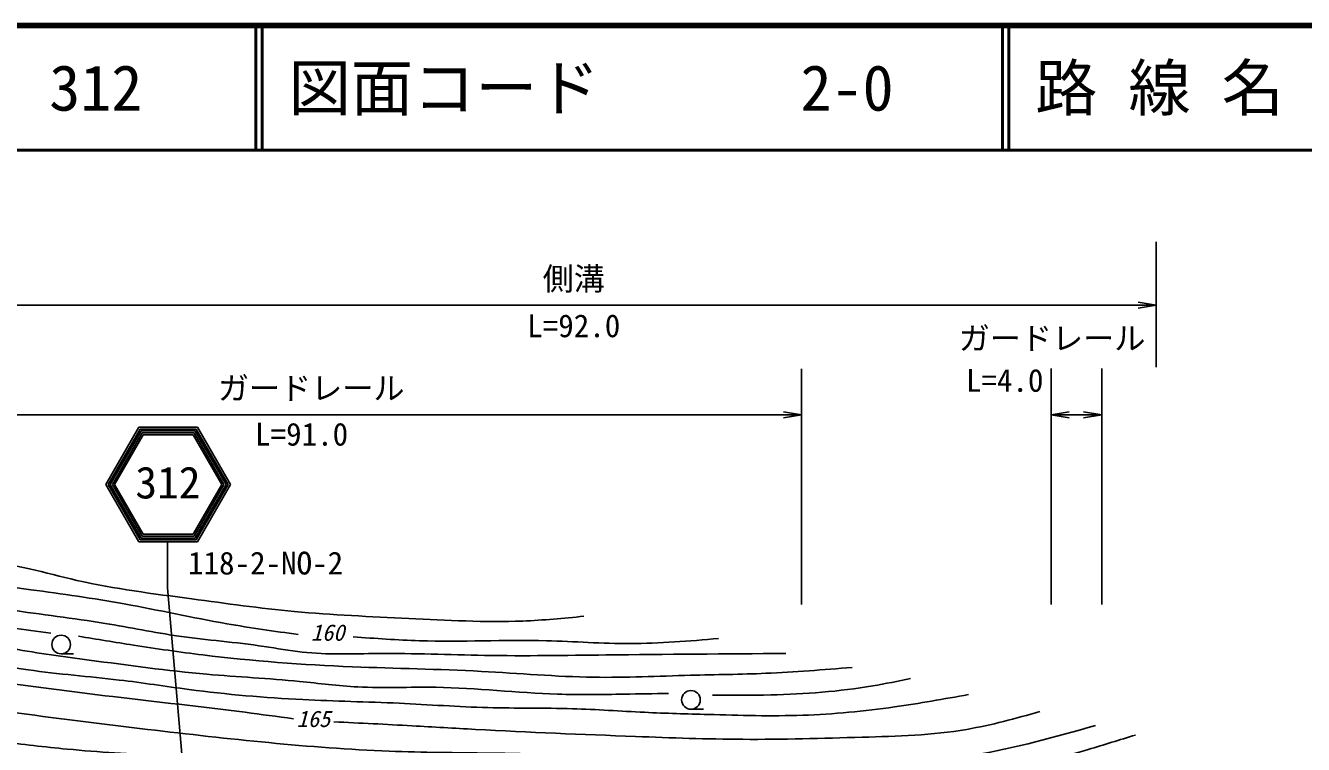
# Model space of a CAD drawing. Units: millimetres, scale not verified. Extents: x 40000 to 680000, y 20000 to 380000.
# Drawn here: x 99238 to 201940, y 322271 to 380000 of the extents above; entities that cross this region are included whole.
import ezdxf
from ezdxf.enums import TextEntityAlignment as Align

# ---------------------------------------------------------------- set-up
doc = ezdxf.new("R2010")
doc.units = ezdxf.units.MM
doc.header["$LTSCALE"] = 1000
for name, color, linetype, lineweight in [('M-BGD', 7, 'Continuous', 25), ('M-STR-STR3', 7, 'Continuous', 25), ('M-STR-STRC', 7, 'Continuous', 25), ('M-TTL', 2, 'Continuous', 140), ('M-TTL-LINE', 7, 'Continuous', 50)]:
    doc.layers.add(name, color=color, linetype=linetype, lineweight=lineweight)
doc.layers.add('M-TTL-TXT', color=7, linetype='Continuous')
doc.styles.add('ＭＳ ゴシック', font='')
doc.styles.get('ＭＳ ゴシック').set_extended_font_data('MS Gothic')

# ---------------------------------------------------------------- blocks, each defined once
blk = doc.blocks.new('open_arrow')
at = {"color": 0, "linetype": 'Continuous', "lineweight": -2}
blk.add_lwpolyline([(7.5, 1.25), (0, 0), (7.5, -1.25)], dxfattribs=at)

msp = doc.modelspace()

# ---------------------------------------------------------------- linework, layer by layer
at = {"layer": 'M-BGD'}
for p, q in [((102098, 329545), (103098, 329545)), ((152714, 325099), (153714, 325099))]:
    msp.add_line(p, q, dxfattribs=at)
for centre in [(102098, 330295), (152714, 325849)]:
    msp.add_circle(centre, 750, dxfattribs=at)
for points, knots in [([(58285, 336889), (60500, 336776), (62716, 336662), (64887, 336280), (67197, 335873), (69457, 335161), (71686, 334394), (74353, 333476), (76977, 332478), (79629, 331537), (81684, 330808), (83755, 330114), (85857, 329537), (89304, 328592), (92834, 327962), (96371, 327423), (99660, 326922), (102956, 326499), (106256, 326109), (109798, 325690), (113346, 325307), (116884, 324852), (118180, 324685), (119474, 324508), (120768, 324332)], [0, 0, 0, 0, 1, 1, 1, 2, 2, 2, 3, 3, 3, 4, 4, 4, 5, 5, 5, 6, 6, 6, 7, 7, 7, 8, 8, 8, 8]), ([(83615, 337431), (85559, 337532), (87502, 337633), (89448, 337609), (92839, 337566), (96236, 337143), (99542, 336379), (100819, 336083), (102083, 335737), (103359, 335446), (106398, 334752), (109506, 334375), (112604, 333961), (115347, 333595), (118083, 333200), (120831, 332943), (123888, 332658), (126960, 332543), (130034, 332392), (133090, 332242), (136147, 332055), (139195, 332180), (140836, 332247), (142475, 332405), (144114, 332562)], [0, 0, 0, 0, 1, 1, 1, 2, 2, 2, 3, 3, 3, 4, 4, 4, 5, 5, 5, 6, 6, 6, 7, 7, 7, 8, 8, 8, 8]), ([(83687, 335553), (86069, 335628), (88451, 335704), (90826, 335606), (93780, 335484), (96723, 335094), (99660, 334695), (102172, 334353), (104681, 334005), (107173, 333557), (109925, 333061), (112658, 332443), (115414, 331963), (117319, 331631), (119235, 331364), (121151, 331098)], [0, 0, 0, 0, 1, 1, 1, 2, 2, 2, 3, 3, 3, 4, 4, 4, 5, 5, 5, 5]), ([(61549, 334043), (64101, 333938), (66652, 333833), (69125, 333308), (70987, 332913), (72805, 332278), (74610, 331632), (77265, 330682), (79892, 329707), (82533, 328737), (85167, 327771), (87814, 326810), (90533, 326147), (93206, 325495), (95948, 325131), (98685, 324775), (102142, 324327), (105592, 323893), (109046, 323480), (112292, 323093), (115542, 322725), (118798, 322414), (122018, 322106), (125244, 321853), (128474, 321728), (131164, 321624), (133856, 321608), (136550, 321576), (138711, 321550), (140874, 321513), (143026, 321347), (146311, 321093), (149569, 320537), (152854, 320204), (155411, 319945), (157985, 319822), (160549, 319900), (163094, 319976), (165629, 320250), (168167, 320509), (170640, 320761), (173116, 321000), (175558, 321423), (178823, 321990), (182028, 322887), (185233, 323785)], [0, 0, 0, 0, 1, 1, 1, 2, 2, 2, 3, 3, 3, 4, 4, 4, 5, 5, 5, 6, 6, 6, 7, 7, 7, 8, 8, 8, 9, 9, 9, 10, 10, 10, 11, 11, 11, 12, 12, 12, 13, 13, 13, 14, 14, 14, 15, 15, 15, 15]), ([(83717, 334599), (84763, 334537), (85810, 334476), (86857, 334414), (88487, 334318), (90118, 334222), (91738, 334036), (93815, 333796), (95874, 333407), (97943, 333090), (100500, 332697), (103072, 332413), (105624, 331992), (107606, 331666), (109577, 331256), (111564, 330971), (113839, 330644), (116137, 330481), (118413, 330138), (119435, 329985), (120453, 329795), (121478, 329684), (123493, 329467), (125534, 329556), (127569, 329571), (130426, 329592), (133272, 329466), (136120, 329420), (139372, 329367), (142628, 329419), (145882, 329457), (150701, 329515), (155519, 329543), (160336, 329571)], [0, 0, 0, 0, 1, 1, 1, 2, 2, 2, 3, 3, 3, 4, 4, 4, 5, 5, 5, 6, 6, 6, 7, 7, 7, 8, 8, 8, 9, 9, 9, 10, 10, 10, 11, 11, 11, 11]), ([(64550, 332757), (66611, 332281), (68672, 331805), (70742, 331313), (72382, 330924), (74028, 330524), (75568, 329868), (76855, 329320), (78068, 328593), (79324, 327961), (80416, 327412), (81540, 326934), (82676, 326488), (84830, 325641), (87024, 324905), (89235, 324205), (90712, 323737), (92197, 323286), (93713, 322992), (94858, 322770), (96020, 322637), (97181, 322500), (98983, 322288), (100781, 322065), (102584, 321894), (105121, 321653), (107668, 321515), (110212, 321345), (112129, 321216), (114045, 321068), (115962, 320940), (118214, 320789), (120468, 320665), (122723, 320593), (125832, 320494), (128943, 320494), (132056, 320478), (134873, 320463), (137692, 320437), (140494, 320189), (142465, 320014), (144428, 319730), (146388, 319438), (147987, 319199), (149583, 318954), (151185, 318744), (152721, 318542), (154262, 318372), (155808, 318253), (157836, 318097), (159872, 318031), (161904, 318079), (164667, 318146), (167422, 318425), (170168, 318773), (173061, 319140), (175945, 319582), (178779, 320247), (180753, 320709), (182702, 321279), (184644, 321865), (185908, 322246), (187169, 322633), (188430, 323020)], [0, 0, 0, 0, 1, 1, 1, 2, 2, 2, 3, 3, 3, 4, 4, 4, 5, 5, 5, 6, 6, 6, 7, 7, 7, 8, 8, 8, 9, 9, 9, 10, 10, 10, 11, 11, 11, 12, 12, 12, 13, 13, 13, 14, 14, 14, 15, 15, 15, 16, 16, 16, 17, 17, 17, 18, 18, 18, 19, 19, 19, 20, 20, 20, 21, 21, 21, 21]), ([(83748, 333590), (86005, 333387), (88263, 333185), (90493, 332802), (91751, 332586), (92999, 332313), (94260, 332117), (95527, 331920), (96806, 331800), (98079, 331643), (99144, 331511), (100205, 331353), (101266, 331195)], [0, 0, 0, 0, 1, 1, 1, 2, 2, 2, 3, 3, 3, 4, 4, 4, 4]), ([(83777, 332631), (85425, 332309), (87072, 331987), (88726, 331700), (90202, 331444), (91684, 331215), (93158, 330942), (94852, 330628), (96535, 330255), (98231, 329951), (100261, 329587), (102308, 329321), (104354, 329047), (107499, 328627), (110643, 328188), (113801, 327910), (116285, 327691), (118779, 327572), (121265, 327327), (122820, 327173), (124372, 326970), (125930, 326889), (128024, 326781), (130128, 326893), (132228, 326860), (135489, 326810), (138737, 326413), (141995, 326306), (143782, 326248), (145571, 326277), (147360, 326306), (148546, 326326), (149732, 326345), (150917, 326365)], [0, 0, 0, 0, 1, 1, 1, 2, 2, 2, 3, 3, 3, 4, 4, 4, 5, 5, 5, 6, 6, 6, 7, 7, 7, 8, 8, 8, 9, 9, 9, 10, 10, 10, 11, 11, 11, 11]), ([(83827, 331385), (85038, 331054), (86249, 330723), (87472, 330447), (89438, 330002), (91434, 329698), (93420, 329339), (95433, 328975), (97435, 328554), (99455, 328260), (101882, 327906), (104336, 327734), (106774, 327443), (108644, 327221), (110505, 326929), (112372, 326685), (115410, 326289), (118467, 326020), (121527, 325869), (124102, 325742), (126679, 325697), (129254, 325577), (131635, 325466), (134014, 325291), (136397, 325228), (138661, 325168), (140927, 325209), (143191, 325140), (145126, 325081), (147059, 324942), (148993, 324849), (150693, 324767), (152393, 324721), (154095, 324674), (156632, 324603), (159170, 324528), (161705, 324615), (164172, 324700), (166636, 324939), (169082, 325286), (171073, 325568), (173051, 325923), (175030, 326277)], [0, 0, 0, 0, 1, 1, 1, 2, 2, 2, 3, 3, 3, 4, 4, 4, 5, 5, 5, 6, 6, 6, 7, 7, 7, 8, 8, 8, 9, 9, 9, 10, 10, 10, 11, 11, 11, 12, 12, 12, 13, 13, 13, 14, 14, 14, 14]), ([(103505, 330958), (104971, 330717), (106437, 330476), (107904, 330247), (109762, 329957), (111622, 329686), (113488, 329457), (117484, 328967), (121504, 328672), (125526, 328509), (128977, 328368), (132429, 328325), (135878, 328140), (138881, 327979), (141882, 327711), (144886, 327666), (147483, 327627), (150083, 327755), (152683, 327824), (154703, 327877), (156724, 327896), (158741, 327982), (161053, 328080), (163361, 328268), (165669, 328456)], [0, 0, 0, 0, 1, 1, 1, 2, 2, 2, 3, 3, 3, 4, 4, 4, 5, 5, 5, 6, 6, 6, 7, 7, 7, 8, 8, 8, 8]), ([(125568, 330916), (127343, 330783), (129118, 330650), (130896, 330597), (134292, 330495), (137695, 330682), (141095, 330597), (143343, 330541), (145589, 330366), (147834, 330369), (150203, 330373), (152570, 330576), (154937, 330779)], [0, 0, 0, 0, 1, 1, 1, 2, 2, 2, 3, 3, 3, 4, 4, 4, 4]), ([(69735, 330417), (70838, 329906), (71941, 329394), (73136, 329059), (74442, 328693), (75858, 328537), (76938, 327813), (77564, 327394), (78077, 326785), (78621, 326218), (79588, 325211), (80653, 324340), (81834, 323639), (82700, 323125), (83629, 322702), (84588, 322393), (85446, 322117), (86329, 321931), (87211, 321737), (88068, 321549), (88924, 321353), (89790, 321235), (91030, 321066), (92291, 321058), (93549, 321060), (95917, 321063), (98274, 321099), (100634, 321074), (102748, 321051), (104865, 320979), (106978, 320852), (109119, 320724), (111256, 320539), (113395, 320410), (115925, 320256), (118459, 320180), (120993, 320041), (124566, 319845), (128139, 319523), (131688, 319230), (134506, 318996), (137308, 318780), (140171, 318492), (142049, 318303), (143953, 318083), (145630, 317312), (146390, 316962), (147104, 316499), (147817, 316036)], [0, 0, 0, 0, 1, 1, 1, 2, 2, 2, 3, 3, 3, 4, 4, 4, 5, 5, 5, 6, 6, 6, 7, 7, 7, 8, 8, 8, 9, 9, 9, 10, 10, 10, 11, 11, 11, 12, 12, 12, 13, 13, 13, 14, 14, 14, 15, 15, 15, 16, 16, 16, 16]), ([(154445, 326219), (156009, 326214), (157574, 326209), (159139, 326248), (161878, 326316), (164621, 326517), (167320, 326973), (168341, 327146), (169355, 327355), (170370, 327564)], [0, 0, 0, 0, 1, 1, 1, 2, 2, 2, 3, 3, 3, 3]), ([(124019, 324089), (126117, 323985), (128215, 323881), (130312, 323766), (132007, 323673), (133702, 323572), (135398, 323480), (139681, 323248), (143966, 323073), (148254, 322909), (151130, 322799), (154008, 322695), (156882, 322680), (160080, 322665), (163274, 322761), (166482, 322852), (169296, 322932), (172122, 323008), (174881, 323480), (176866, 323820), (178816, 324364), (180767, 324909)], [0, 0, 0, 0, 1, 1, 1, 2, 2, 2, 3, 3, 3, 4, 4, 4, 5, 5, 5, 6, 6, 6, 7, 7, 7, 7])]:
    msp.add_open_spline(points, degree=3, knots=knots, dxfattribs=at)
at = {"layer": 'M-STR-STR3'}
for p, q in [((190115, 352573), (190115, 362644)), ((190115, 357549), (92451, 357549)), ((161607, 333515), (161607, 352442)), ((181664, 333515), (181664, 352471)), ((185724, 333515), (185724, 352471)), ((161607, 348737), (73242, 348737)), ((185724, 348737), (181664, 348737))]:
    msp.add_line(p, q, dxfattribs=at)
at = {"layer": 'M-STR-STRC'}
for p, q in [((108354, 347743), (105698, 343143)), ((108441, 347593), (105872, 343143)), ((108527, 347443), (106045, 343143)), ((108614, 347293), (106218, 343143)), ((108701, 347143), (106391, 343143)), ((108354, 347743), (113047, 347743)), ((108441, 347593), (112960, 347593)), ((108527, 347443), (112874, 347443)), ((108614, 347293), (112787, 347293)), ((108701, 347143), (112701, 347143)), ((112701, 347143), (115010, 343143)), ((112787, 347293), (115183, 343143)), ((112874, 347443), (115356, 343143)), ((112960, 347593), (115530, 343143)), ((113047, 347743), (115703, 343143)), ((108354, 338543), (105698, 343143)), ((108441, 338693), (105872, 343143)), ((108527, 338843), (106045, 343143)), ((108614, 338993), (106218, 343143)), ((108701, 339143), (106391, 343143)), ((112701, 339143), (115010, 343143)), ((112787, 338993), (115183, 343143)), ((112874, 338843), (115356, 343143)), ((112960, 338693), (115530, 343143)), ((113047, 338543), (115703, 343143)), ((112787, 338993), (108614, 338993)), ((112701, 339143), (108701, 339143)), ((113047, 338543), (108354, 338543)), ((112960, 338693), (108441, 338693)), ((112874, 338843), (108527, 338843)), ((110651, 338543), (110651, 334844)), ((110651, 334844), (112054, 318662))]:
    msp.add_line(p, q, dxfattribs=at)
at = {"layer": 'M-TTL'}
msp.add_line((680000, 380000), (40000, 380000), dxfattribs=at)
at = {"layer": 'M-TTL-LINE'}
for p, q in [((117750, 380000), (117750, 370000)), ((118250, 380000), (118250, 370000)), ((177750, 380000), (177750, 370000)), ((178250, 380000), (178250, 370000)), ((40000, 370000), (680000, 370000))]:
    msp.add_line(p, q, dxfattribs=at)

# ---------------------------------------------------------------- block references
at = {"layer": 'M-STR-STR3', "xscale": 193, "yscale": 193, "rotation": 180}
for p in [(190115, 357549), (161607, 348737), (185724, 348737)]:
    msp.add_blockref('open_arrow', p, dxfattribs=at)
at = {"layer": 'M-STR-STR3', "xscale": 193, "yscale": 193}
msp.add_blockref('open_arrow', (181664, 348737), dxfattribs=at)

# ---------------------------------------------------------------- texts
at = {"layer": 'M-BGD', "style": 'ＭＳ ゴシック', "oblique": 15}
for s, p in [('160', (122169, 330198)), ('165', (121023, 323270))]:
    msp.add_text(s, height=1320, dxfattribs=at).set_placement(p, align=Align.BOTTOM_LEFT)
at = {"layer": 'M-STR-STR3', "style": 'ＭＳ ゴシック'}
for s, p in [('側溝', (140796, 358202)), ('L=92.0', (139555, 354424)), ('ガードレール', (174238, 353420)), ('L=4.0', (174811, 350040)), ('ガードレール', (114694, 349415)), ('L=91.0', (117683, 345718))]:
    msp.add_text(s, height=1833, dxfattribs=at).set_placement(p, align=Align.BOTTOM_LEFT)
at = {"layer": 'M-STR-STRC', "style": 'ＭＳ ゴシック'}
for s, height, p in [('312', 2566, (108062, 341252)), ('118-2-NO-2', 1833, (112292, 335368))]:
    msp.add_text(s, height=height, dxfattribs=at).set_placement(p, align=Align.BOTTOM_LEFT)
at = {"layer": 'M-TTL-TXT', "style": 'ＭＳ ゴシック'}
for s, p in [('図面コード', (120380, 375000)), ('路 線 名', (180380, 375000)), ('312', (101142, 375000)), ('2-0', (161521, 375000))]:
    msp.add_text(s, height=3666, dxfattribs=at).set_placement(p, align=Align.MIDDLE_LEFT)

doc.saveas('drawing.dxf')
